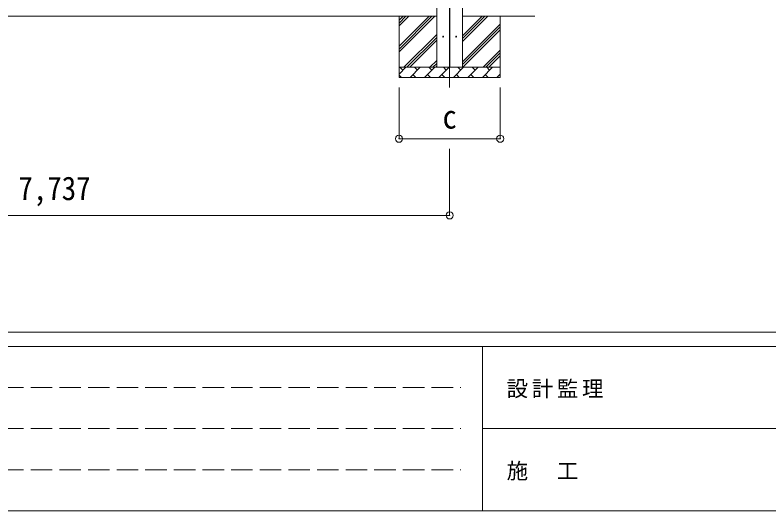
# Model space of a CAD drawing. Units: millimetres at full size, sheet at 1:70; details may follow other scales. Extents: x -19675 to 19675, y -13580 to 13580.
# Drawn here: x -12619 to -5245, y -13580 to -8729 of the extents above; entities that cross this region are included whole.
import ezdxf
from ezdxf.enums import TextEntityAlignment as Align

# ---------------------------------------------------------------- set-up
doc = ezdxf.new("R2010")
doc.units = ezdxf.units.MM
doc.header["$LTSCALE"] = 70
doc.header["$PDMODE"] = 32
doc.header["$PDSIZE"] = 70
doc.linetypes.add('CHAIN1', pattern=[8, 5, -1, 1, -1])
doc.linetypes.add('DASHED3', pattern=[4, 3, -1])
for name, color, linetype, lineweight in [('0-1_Defpoints', 7, 'CHAIN1', 9), ('0-2_TEXT1', 4, 'Continuous', 9), ('0-3_SHAPE', 7, 'Continuous', 9), ('0-8_TABLE1', 6, 'Continuous', 9), ('F-0', 7, 'Continuous', 9)]:
    doc.layers.add(name, color=color, linetype=linetype, lineweight=lineweight)
doc.styles.add('ＭＳ ゴシック', font='')
doc.styles.get('ＭＳ ゴシック').set_extended_font_data('MS Gothic')

msp = doc.modelspace()

# ---------------------------------------------------------------- linework, layer by layer
at = {"layer": '0-1_Defpoints'}
msp.add_line((-8368.22, -9151.54), (-8368.22, -9438.88), dxfattribs=at)
at = {"layer": '0-2_TEXT1'}
for p, q in [((-8494.22, -9239.88), (-8494.22, -5240.08)), ((-8369.22, -5242.85), (-8369.22, -9239.88)), ((-8367.22, -9239.88), (-8367.22, -5242.85)), ((-8242.22, -5471.41), (-8242.22, -9239.88))]:
    msp.add_line(p, q, dxfattribs=at)
for centre in [(-8431.72, -8939.88), (-8304.72, -8939.88)]:
    msp.add_circle(centre, 4.5, dxfattribs=at)
at = {"layer": '0-3_SHAPE'}
for p, q in [((-8494.22, -8739.88), (-16042.22, -8739.88)), ((-8863.22, -8739.88), (-8863.22, -9339.88)), ((-8863.22, -9089.93), (-8513.17, -8739.88)), ((-8863.22, -9061.64), (-8541.45, -8739.88)), ((-8863.22, -9033.36), (-8569.74, -8739.88)), ((-8863.22, -8835.37), (-8767.73, -8739.88)), ((-8863.22, -8807.08), (-8796.01, -8739.88)), ((-8863.22, -8778.8), (-8824.3, -8739.88)), ((-8242.22, -8739.88), (-7535.72, -8739.88)), ((-8242.22, -8988.04), (-7994.05, -8739.88)), ((-8242.22, -8931.48), (-8050.62, -8739.88)), ((-8242.22, -8959.76), (-8022.34, -8739.88)), ((-7873.22, -8739.88), (-7873.22, -9339.88)), ((-8242.22, -9186.03), (-7873.22, -8817.03)), ((-8242.22, -9214.32), (-7873.22, -8845.32)), ((-8815.18, -9239.88), (-8494.22, -8918.92)), ((-8239.49, -9239.88), (-7873.22, -8873.6)), ((-8786.9, -9239.88), (-8494.22, -8947.2)), ((-8758.61, -9239.88), (-8494.22, -8975.49)), ((-8041.5, -9239.88), (-7873.22, -9071.59)), ((-8013.22, -9239.88), (-7873.22, -9099.88)), ((-7984.94, -9239.88), (-7873.22, -9128.16)), ((-8560.62, -9239.88), (-8494.22, -9173.48)), ((-8532.34, -9239.88), (-8494.22, -9201.76)), ((-8863.22, -9239.88), (-7873.22, -9239.88)), ((-8863.22, -9306.35), (-8796.75, -9239.88)), ((-8825.3, -9268.43), (-8853.86, -9239.88)), ((-8755.33, -9339.88), (-8655.33, -9239.88)), ((-8683.88, -9268.43), (-8712.43, -9239.88)), ((-8613.91, -9339.88), (-8513.91, -9239.88)), ((-8542.46, -9268.43), (-8571.01, -9239.88)), ((-8504.05, -9239.88), (-8494.22, -9230.04)), ((-8472.48, -9339.88), (-8372.48, -9239.88)), ((-8401.04, -9268.43), (-8429.59, -9239.88)), ((-8331.06, -9339.88), (-8231.06, -9239.88)), ((-8259.62, -9268.43), (-8288.17, -9239.88)), ((-8189.64, -9339.88), (-8089.64, -9239.88)), ((-8118.19, -9268.43), (-8146.75, -9239.88)), ((-8048.22, -9339.88), (-7948.22, -9239.88)), ((-7976.77, -9268.43), (-8005.33, -9239.88)), ((-8863.22, -9316.3), (-8839.64, -9339.88)), ((-7873.22, -9339.88), (-8863.22, -9339.88)), ((-8726.77, -9311.32), (-8698.22, -9339.88)), ((-8585.35, -9311.32), (-8556.8, -9339.88)), ((-8443.93, -9311.32), (-8415.38, -9339.88)), ((-8302.51, -9311.32), (-8273.96, -9339.88)), ((-8161.09, -9311.32), (-8132.53, -9339.88)), ((-8019.67, -9311.32), (-7991.11, -9339.88)), ((-7906.8, -9339.88), (-7873.22, -9306.3)), ((-7878.25, -9311.32), (-7873.22, -9316.35))]:
    msp.add_line(p, q, dxfattribs=at)
at = {"layer": '0-8_TABLE1'}
for p, q in [((-8863.22, -9938.88), (-8863.22, -9438.88)), ((-7873.22, -9938.88), (-7873.22, -9438.88)), ((-8863.22, -9938.88), (-7873.22, -9938.88)), ((-8368.22, -10688.88), (-8368.22, -10038.88)), ((-16104.72, -10688.88), (-8368.22, -10688.88))]:
    msp.add_line(p, q, dxfattribs=at)
for p in [(-8863.22, -9938.88), (-7873.22, -9938.88), (-8368.22, -10688.88)]:
    msp.add_point(p, dxfattribs=at)
at = {"layer": 'F-0', "color": 5, "lineweight": 5}
for p, q in [((-19674.8, -11830), (18685.2, -11830)), ((-19674.8, -11970), (12462.77, -11970)), ((-8047.24, -11970), (-8047.24, -13580)), ((-8047.24, -12775), (6302.76, -12775)), ((-19674.8, -13580), (18685.2, -13580))]:
    msp.add_line(p, q, dxfattribs=at)
at = {"layer": 'F-0', "color": 4, "linetype": 'DASHED3'}
for p, q in [((-19464.81, -12372.5), (-8257.24, -12372.5)), ((-19464.81, -12775), (-8257.24, -12775)), ((-19464.81, -13177.5), (-8257.24, -13177.5))]:
    msp.add_line(p, q, dxfattribs=at)

# ---------------------------------------------------------------- texts
at = {"layer": '0-8_TABLE1', "color": 7, "style": 'ＭＳ ゴシック', "width": 0.9}
for s, p in [('c', (-8438.22, -9908.88)), ('7,737', (-12586.47, -10608.88))]:
    msp.add_text(s, height=230.9, dxfattribs=at).set_placement(p, align=Align.BOTTOM_LEFT)
at = {"layer": 'F-0', "char_height": 154, "attachment_point": 7, "style": 'ＭＳ ゴシック'}
for s, insert in [('\\T1.17;設計監理', (-7810.81, -12477.5)), ('\\T1.17;施\u3000工', (-7810.81, -13282.5))]:
    msp.add_mtext(s, dxfattribs=dict(at, insert=insert))

doc.saveas('drawing.dxf')
